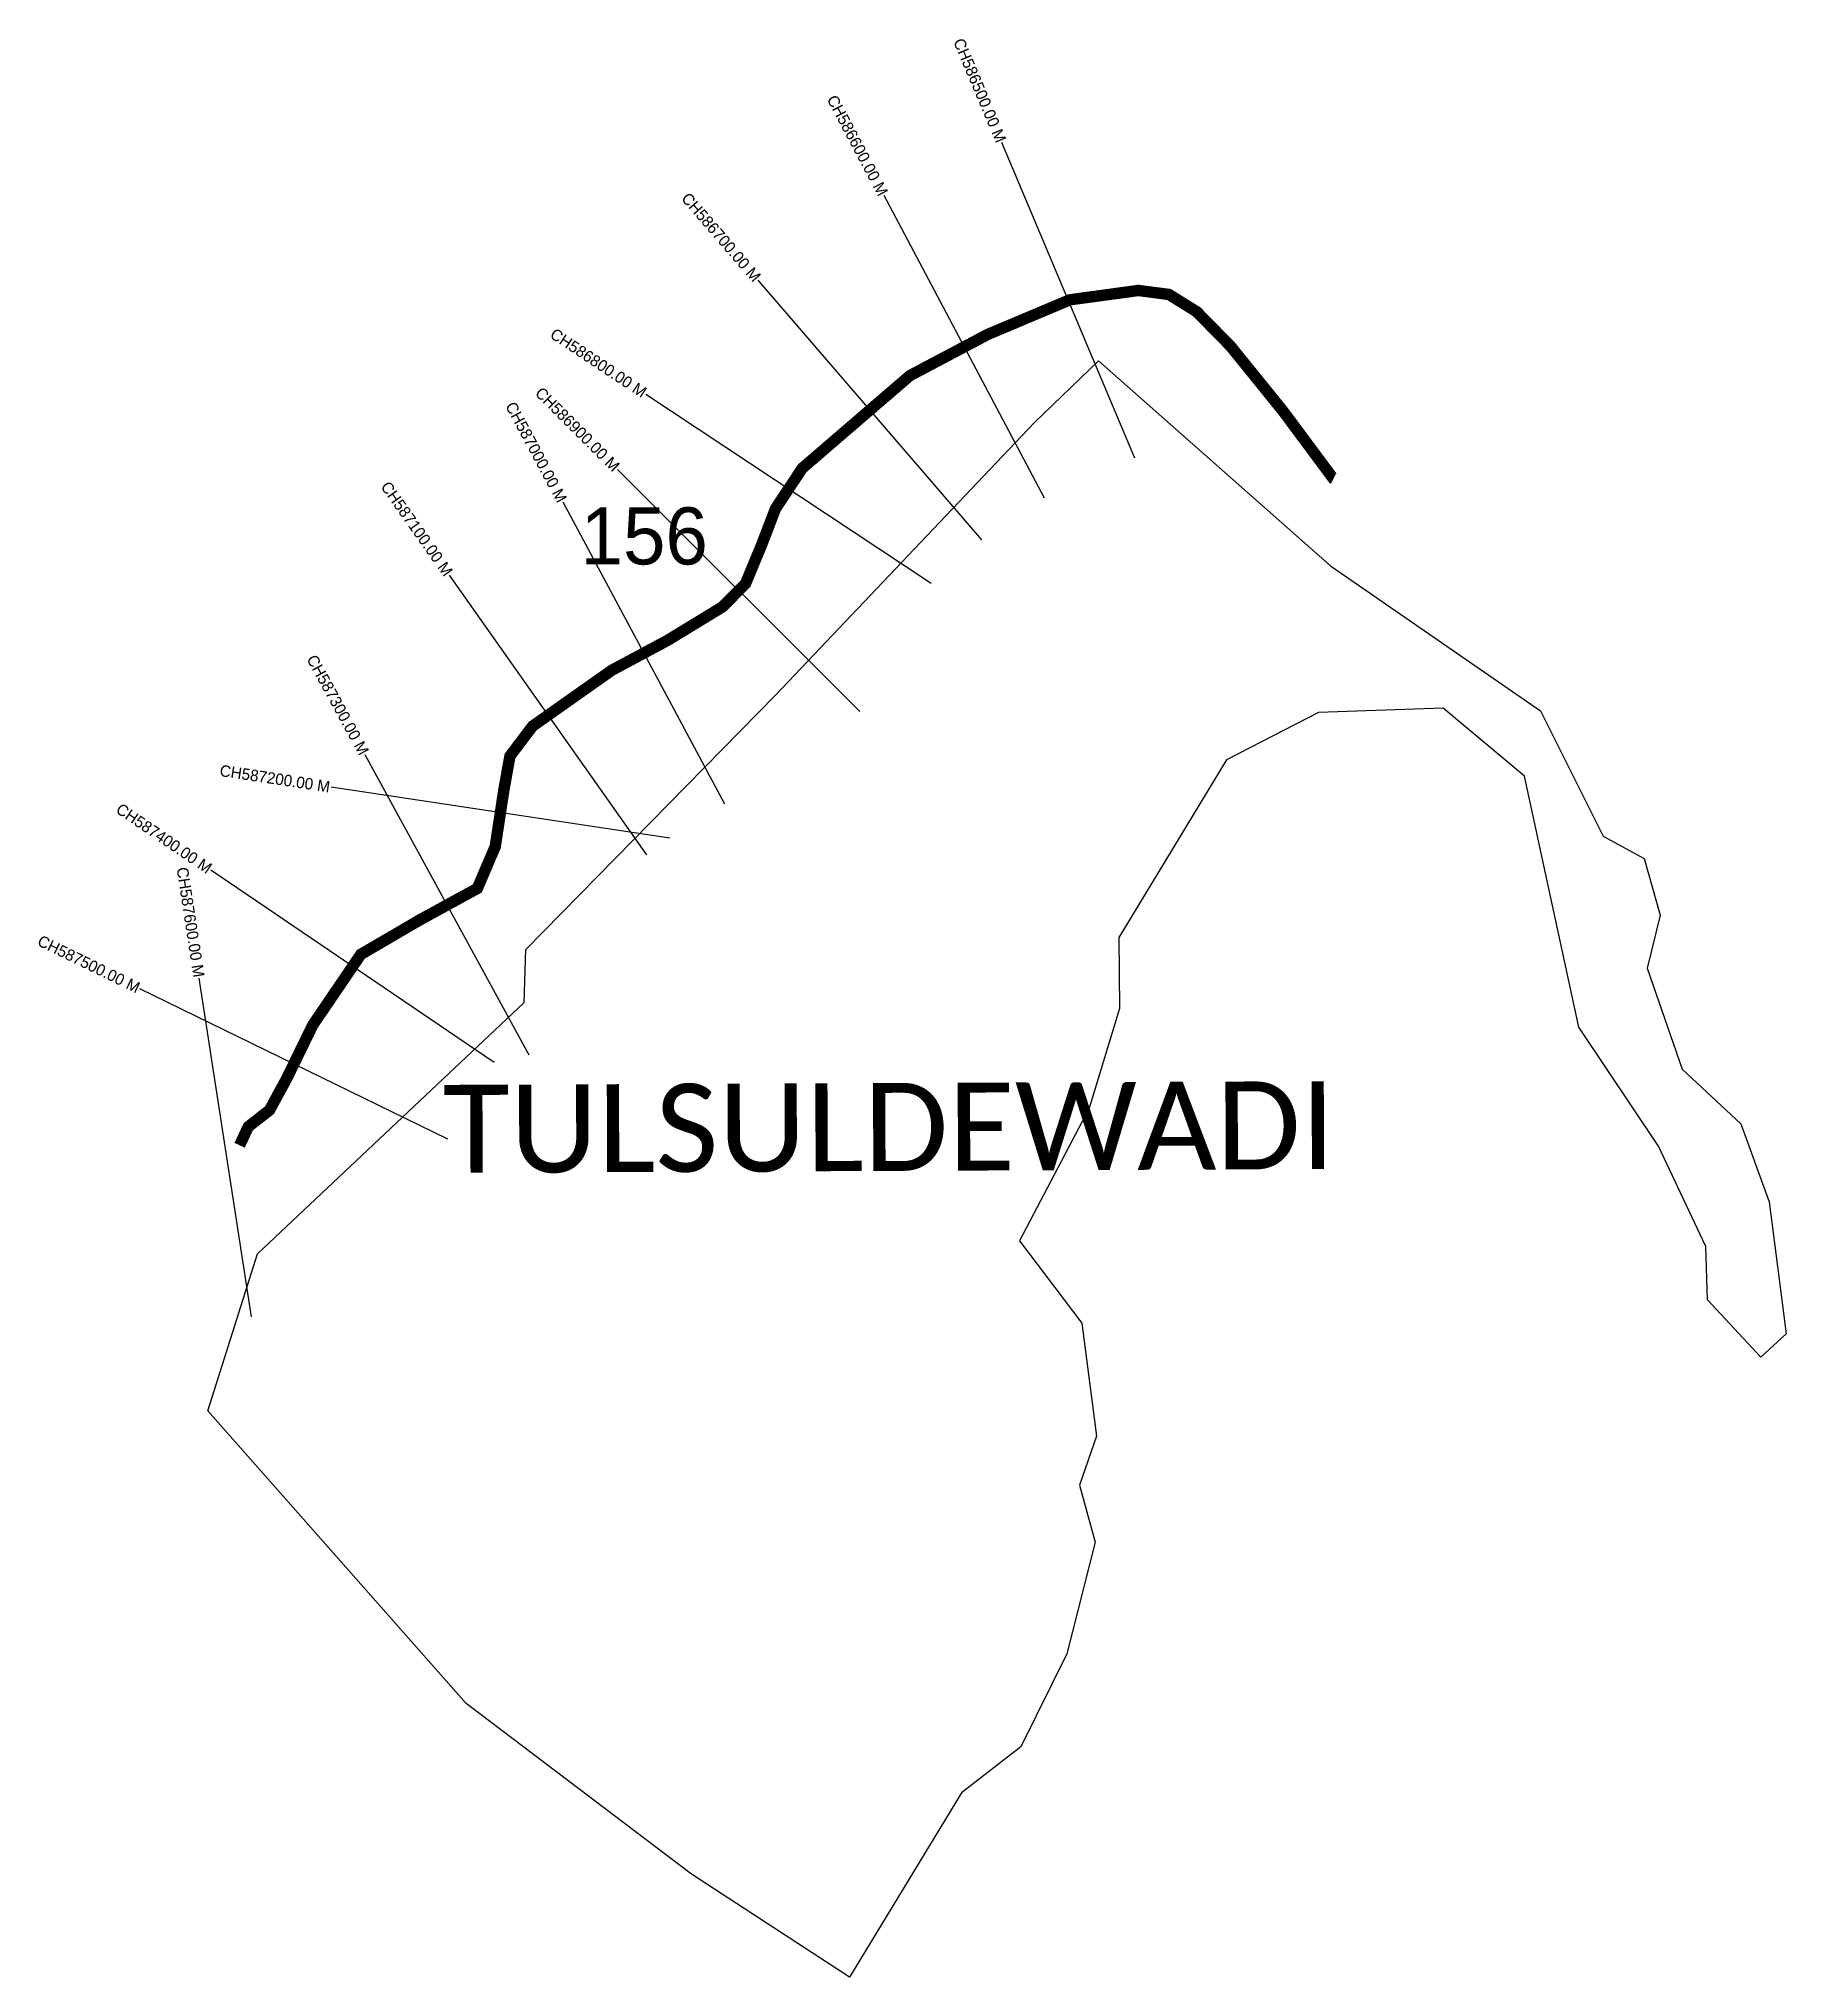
# Model space of a CAD drawing. Header units: metres. Extents: x 322829 to 324360, y 1835975 to 1837674.
import ezdxf
from ezdxf.enums import TextEntityAlignment as Align

# ---------------------------------------------------------------- set-up
doc = ezdxf.new("R2010")
doc.units = ezdxf.units.M
for name, color, linetype in [('CS', 134, 'Continuous'), ('CSMark', 6, 'Continuous'), ('UNPROTECTED', 10, 'Continuous'), ('village', 3, 'Continuous'), ('VILLAGE NAME', 250, 'Continuous')]:
    doc.layers.add(name, color=color, linetype=linetype)

msp = doc.modelspace()

# ---------------------------------------------------------------- linework, layer by layer
at = {"color": 6}
msp.add_lwpolyline([(324337.7, 1836518.5), (324360.1, 1836539.1)], dxfattribs=at)
at = {"layer": 'CS'}
for p, q in [((323789.6, 1837306.2), (323673.1, 1837582.6)), ((323710.3, 1837271.2), (323569.9, 1837536.3)), ((323655.4, 1837234.7), (323459.6, 1837462.1)), ((323611.2, 1837196.3), (323361.2, 1837362.1)), ((323548.6, 1837084.1), (323336.5, 1837296.3)), ((323430.3, 1837003.2), (323288.7, 1837267.7)), ((323362.2, 1836958.6), (323189.3, 1837203.7)), ((323259.1, 1836783.1), (323115.3, 1837046.4)), ((323382.1, 1836973.2), (323085.5, 1837018)), ((323228.4, 1836776.6), (322980.3, 1836945.2)), ((323187.7, 1836709.7), (322918, 1836841.2)), ((323015.7, 1836554), (322970, 1836850.5))]:
    msp.add_line(p, q, dxfattribs=at)
at = {"layer": 'UNPROTECTED', "const_width": 10, "flags": 128}
msp.add_lwpolyline([(323963.5, 1837288.2), (323963.3, 1837288.3), (323919.6, 1837347.1), (323873.5, 1837404.1), (323843.8, 1837434.4), (323819.4, 1837449.6), (323792.6, 1837453.1), (323732.6, 1837444.9), (323660.7, 1837414.6), (323592.5, 1837378.5), (323533.7, 1837327.9), (323498.2, 1837297.3), (323474.8, 1837262), (323462.5, 1837229.9), (323448.5, 1837196.2), (323428.2, 1837175.8), (323380.3, 1837146.6), (323331.3, 1837120.3), (323262, 1837071.4), (323242.2, 1837045.2), (323236.9, 1837015.9), (323229.3, 1836965.9), (323213.6, 1836929.2), (323163.5, 1836901.8), (323111.6, 1836871.5), (323069.5, 1836809.6), (323046.8, 1836763), (323031.6, 1836735), (323013, 1836720.5), (323005.4, 1836704.2)], dxfattribs=at)
at = {"layer": 'village', "color": 6}
msp.add_polyline3d([(324337.7, 1836518.5, 0), (324291.2, 1836568.8, 0), (324289.7, 1836615.5, 0), (324248.1, 1836703.3, 0), (324178.4, 1836807.8, 0), (324130.8, 1837027.6, 0), (324059.6, 1837087.3, 0), (323950.4, 1837083.4, 0), (323869.7, 1837042, 0), (323775.5, 1836886.3, 0), (323776.2, 1836824.1, 0), (323749.5, 1836736.6, 0), (323688.4, 1836620.6, 0), (323743, 1836548.3, 0), (323756, 1836449.5, 0), (323741, 1836406.5, 0), (323754.7, 1836356.4, 0), (323730.1, 1836258.8, 0), (323689.8, 1836177.3, 0), (323637.6, 1836136.8, 0), (323539.7, 1835975.3, 0), (323401.2, 1836065.7, 0), (323203.9, 1836215.1, 0), (322977.6, 1836471.7, 0), (323021.1, 1836609, 0), (323254.5, 1836829.2, 0), (323256.2, 1836875.7, 0), (323475.2, 1837098.8, 0), (323701.3, 1837337, 0), (323757.8, 1837391.5, 0), (323960.8, 1837211.9, 0), (324144.9, 1837084.9, 0), (324199.6, 1836974.9, 0), (324235.6, 1836955.4, 0), (324249.6, 1836905.9, 0), (324238.4, 1836859.3, 0), (324268.8, 1836770.8, 0), (324320.4, 1836722.9, 0), (324345, 1836654.7, 0), (324360.1, 1836539.1, 0)], dxfattribs=at)
msp.add_polyline3d([(324337.7, 1836518.5, 0), (324291.2, 1836568.8, 0), (324289.7, 1836615.5, 0), (324248.1, 1836703.3, 0), (324178.4, 1836807.8, 0), (324130.8, 1837027.6, 0), (324059.6, 1837087.3, 0), (323950.4, 1837083.4, 0), (323869.7, 1837042, 0), (323775.5, 1836886.3, 0), (323776.2, 1836824.1, 0), (323749.5, 1836736.6, 0), (323688.4, 1836620.6, 0), (323743, 1836548.3, 0), (323756, 1836449.5, 0), (323741, 1836406.5, 0), (323754.7, 1836356.4, 0), (323730.1, 1836258.8, 0), (323689.8, 1836177.3, 0), (323637.6, 1836136.8, 0), (323539.7, 1835975.3, 0), (323401.2, 1836065.7, 0), (323203.9, 1836215.1, 0), (322977.6, 1836471.7, 0), (323021.1, 1836609, 0), (323254.5, 1836829.2, 0), (323256.2, 1836875.7, 0), (323475.2, 1837098.8, 0), (323701.3, 1837337, 0), (323757.8, 1837391.5, 0), (323960.8, 1837211.9, 0), (324144.9, 1837084.9, 0), (324199.6, 1836974.9, 0), (324235.6, 1836955.4, 0), (324249.6, 1836905.9, 0), (324238.4, 1836859.3, 0), (324268.8, 1836770.8, 0), (324320.4, 1836722.9, 0), (324345, 1836654.7, 0), (324360.1, 1836539.1, 0)], dxfattribs=at)

# ---------------------------------------------------------------- texts
at = {"insert": (323304, 1837263.1), "char_height": 50, "attachment_point": 1}
msp.add_mtext_dynamic_manual_height_columns('\\pxt1;156', width=70.183, gutter_width=1, heights=[0], dxfattribs=at)
at = {"layer": 'CSMark'}
for s, rotation, p in [('CH586500.00 M', 292.841, (323672.7, 1837583.5)), ('CH586600.00 M', 297.9083, (323569.4, 1837537.1)), ('CH586700.00 M', 310.7275, (323459, 1837462.8)), ('CH586800.00 M', 326.4499, (323360.3, 1837362.7)), ('CH586900.00 M', 314.9857, (323335.8, 1837297)), ('CH587000.00 M', 298.1674, (323288.2, 1837268.5)), ('CH587100.00 M', 305.2046, (323188.7, 1837204.5)), ('CH587300.00 M', 298.6454, (323114.8, 1837047.3)), ('CH587200.00 M', 351.3995, (323084.5, 1837018.2)), ('CH587400.00 M', 325.8005, (322979.5, 1836945.7)), ('CH587600.00 M', 278.7558, (322969.9, 1836851.5)), ('CH587500.00 M', 334, (322917.1, 1836841.6))]:
    msp.add_text(s, height=10, rotation=rotation, dxfattribs=at).set_placement(p, align=Align.MIDDLE_RIGHT)
at = {"layer": 'VILLAGE NAME', "insert": (323183.4, 1836757.1), "char_height": 77.016, "attachment_point": 1, "rotation": 0.2435}
msp.add_mtext_dynamic_manual_height_columns('{\\fCalibri|b0|i0|c0|p34;TULSULDEWADI}', width=707.379, gutter_width=385.1, heights=[0], dxfattribs=at)

doc.saveas('drawing.dxf')
